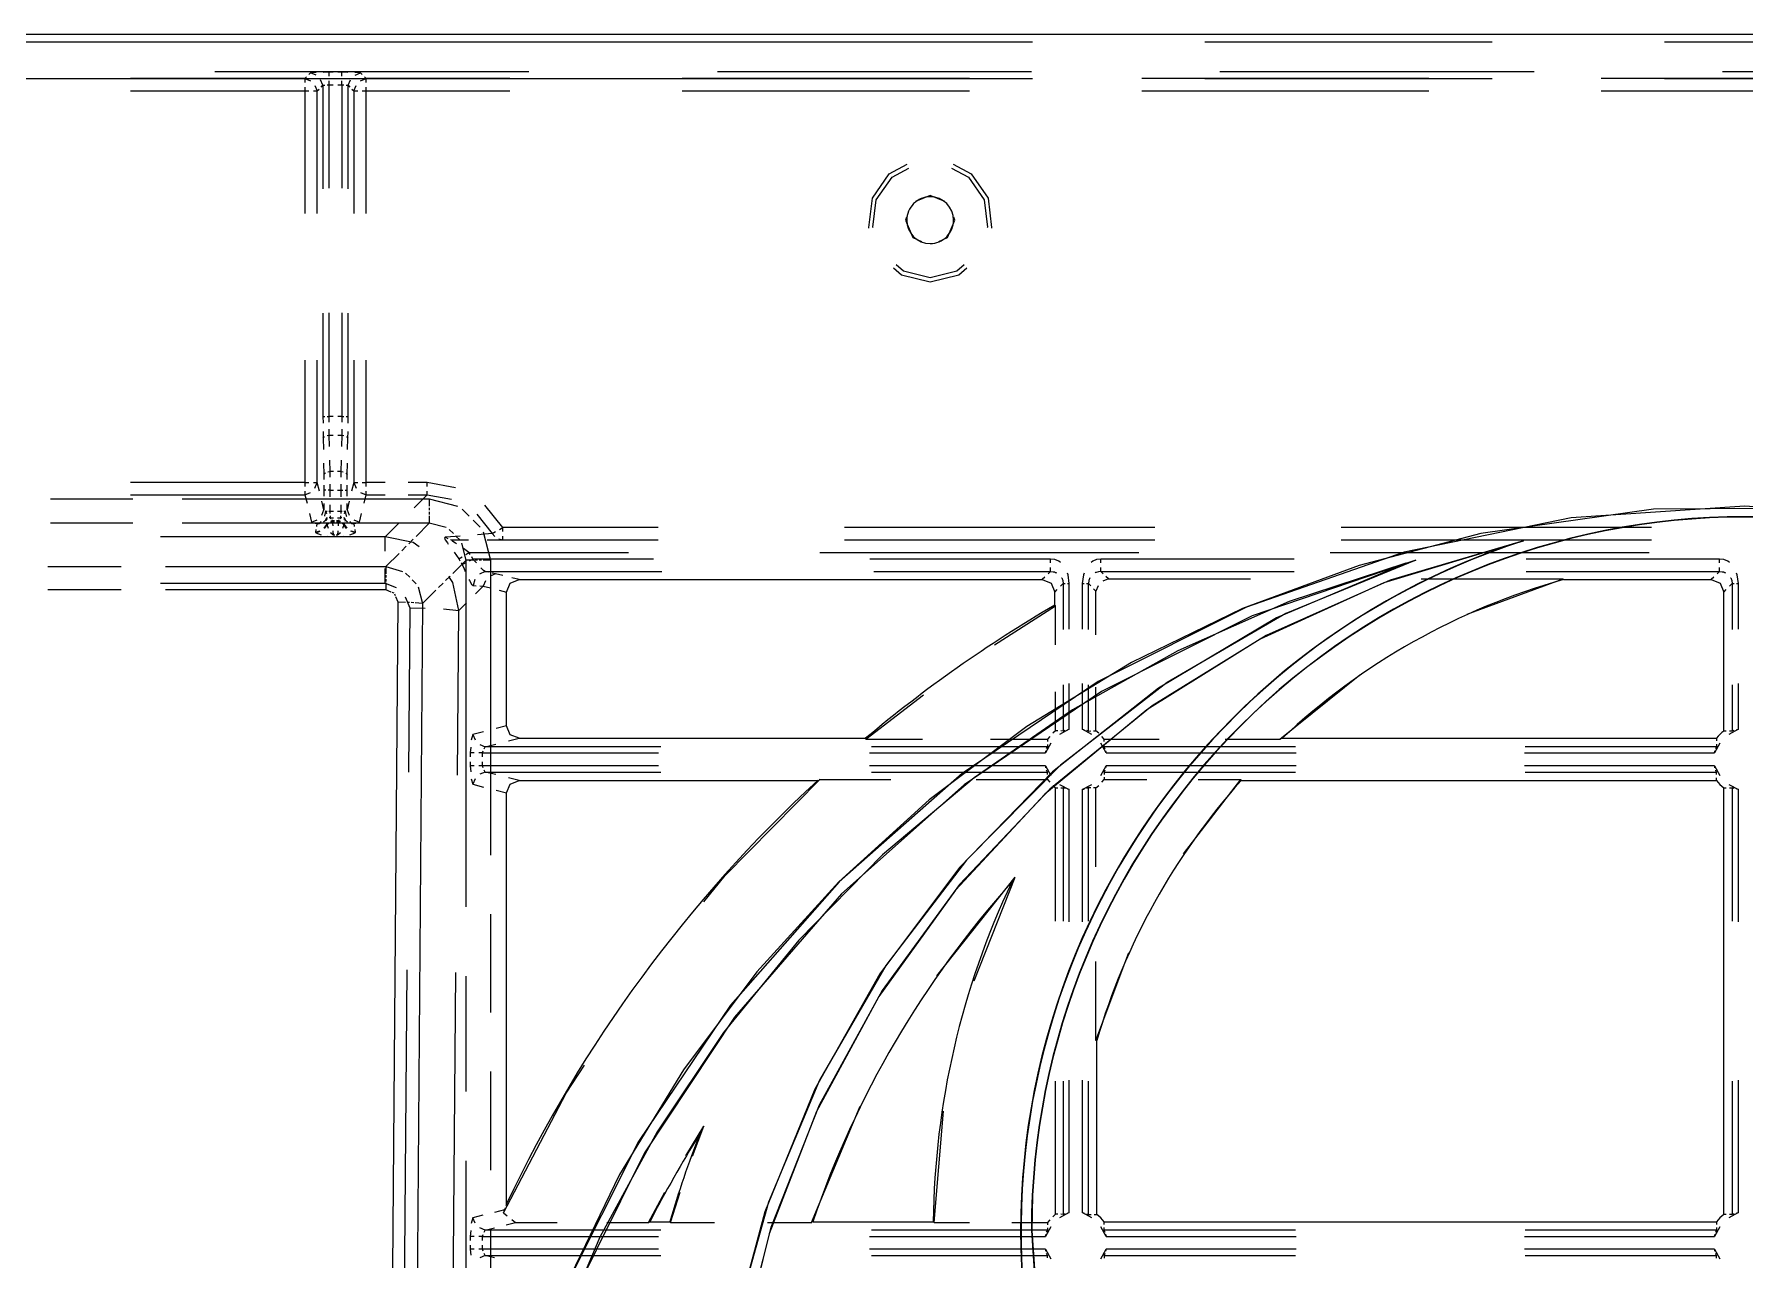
# Model space of a CAD drawing. Header units: millimetres. Extents: x 0 to 1989, y -338 to 950.
# Drawn here: x 284 to 422.1, y 801.2 to 900.1 of the extents above; entities that cross this region are included whole.
import ezdxf

# ---------------------------------------------------------------- set-up
doc = ezdxf.new("R2010")
doc.units = ezdxf.units.MM
doc.layers.add('DETAIL', color=8, linetype='Continuous')
doc.layers.add('FINE', color=9, linetype='Continuous')

msp = doc.modelspace()

# ---------------------------------------------------------------- linework, layer by layer
at = {"layer": 'DETAIL', "lineweight": 25}
for p, q in [((67.81, 900.08), (1203.81, 900.08)), ((323.13, 856.08), (365.36, 856.08)), ((407.42, 856.08), (419.36, 856.08)), ((322.12, 844.28), (322.12, 855.08)), ((366.36, 854.02), (366.36, 855.08)), ((420.36, 843.87), (420.36, 855.08)), ((323.13, 843.28), (351.09, 843.28)), ((384.72, 843.28), (419.77, 843.28)), ((323.13, 839.88), (347.23, 839.88)), ((381.41, 839.88), (419.77, 839.88)), ((322.12, 805.72), (322.12, 838.89)), ((420.36, 804.87), (420.36, 839.29)), ((369.76, 804.87), (369.76, 818.9)), ((333.68, 804.28), (335.29, 804.28)), ((346.83, 804.28), (356.56, 804.28)), ((370.35, 804.28), (419.77, 804.28))]:
    msp.add_line(p, q, dxfattribs=at)
for points in [[(356.31, 883.2, 0.414218), (358.2, 885.08, 0.414209), (356.31, 886.97, 0.414218), (354.42, 885.08, 0.414209)], [(422.06, 746, 0.414214), (479.64, 803.58, 0.414214), (422.06, 861.16, 0.414214), (364.48, 803.58), (365.01, 795.81), (366.55, 788.35), (369.04, 781.26), (372.39, 774.62), (376.54, 768.49), (381.43, 762.95), (386.97, 758.07), (393.09, 753.91), (399.74, 750.56), (406.83, 748.07), (414.29, 746.53)], [(422.06, 746.03, 0.414214), (479.61, 803.58, 0.414214), (422.06, 861.13, 0.414214), (364.51, 803.58), (365.04, 795.82), (366.58, 788.36), (369.06, 781.27), (372.41, 774.63), (376.56, 768.5), (381.44, 762.97), (386.98, 758.09), (393.11, 753.93), (399.75, 750.58), (406.83, 748.1), (414.3, 746.56)]]:
    msp.add_lwpolyline(points, format="xyb", close=True, dxfattribs=at)
for points in [[(517.3, 798.68), (511.28, 810.61), (503.82, 821.62), (495.05, 831.57), (485.1, 840.34), (474.09, 847.8), (462.16, 853.82), (449.42, 858.28), (436.01, 861.05), (422.06, 862), (408.04, 861.06), (394.58, 858.31), (381.83, 853.87), (369.88, 847.87), (358.88, 840.44), (348.95, 831.69), (340.2, 821.76), (332.77, 810.76), (326.77, 798.82)], [(519.48, 793.42), (514.01, 806.02), (507.04, 817.59), (498.71, 828.05), (489.17, 837.28), (478.56, 845.2), (467.04, 851.72), (454.74, 856.73), (441.81, 860.14), (428.41, 861.85), (414.68, 861.78), (400.76, 859.81), (390.93, 857.23), (381.51, 853.75), (372.56, 849.4), (364.11, 844.24), (356.22, 838.33), (348.93, 831.71), (342.31, 824.43), (336.4, 816.54), (331.24, 808.09), (326.9, 799.13)], [(403.66, 859.06), (392.92, 855.83), (382.94, 851.29), (373.8, 845.57), (365.57, 838.78), (358.34, 831.04), (352.16, 822.46), (347.12, 813.18), (343.3, 803.3), (340.76, 792.94)], [(403.66, 859.06), (404.2, 859.21), (393.43, 856.05), (383.42, 851.58), (374.24, 845.91), (365.96, 839.18), (358.67, 831.48), (352.44, 822.95), (347.34, 813.69), (343.44, 803.83), (340.83, 793.49)], [(394.71, 857.42), (385.28, 854.31), (376.3, 850.35), (367.8, 845.59), (359.85, 840.08), (352.47, 833.87), (345.72, 827.01), (339.63, 819.55), (334.26, 811.54), (329.65, 803.03), (325.85, 794.07), (322.89, 784.71), (320.83, 775)], [(394.71, 857.42), (395.5, 857.66), (382.31, 853.16), (370.13, 847.06), (359.05, 839.54), (349.15, 830.73), (340.52, 820.78), (333.24, 809.85), (327.42, 798.09)], [(394.71, 857.42), (384.27, 852.99), (374.74, 847.33), (366.19, 840.58), (358.67, 832.85), (352.25, 824.27), (346.99, 814.98), (342.95, 805.09), (340.2, 794.74)], [(395.5, 857.66), (385.02, 853.34), (375.44, 847.78), (366.83, 841.11), (359.24, 833.46), (352.73, 824.95), (347.38, 815.71), (343.25, 805.87), (340.39, 795.55)], [(322.12, 855.08), (322.42, 855.79), (323.13, 856.08)], [(365.36, 856.08), (366.07, 855.79), (366.36, 855.08)], [(419.36, 856.08), (420.07, 855.79), (420.36, 855.08)], [(323.13, 843.28), (322.42, 843.57), (322.12, 844.28)], [(322.12, 838.89), (322.42, 839.59), (323.13, 839.88)]]:
    msp.add_lwpolyline(points, dxfattribs=at)
for points in [[(403.66, 859.06, 0.414214), (366.58, 785.18, 0.414213), (440.46, 748.11, 0.414213), (477.54, 821.98, 0.236853), (440.46, 859.06)], [(404.2, 859.21, 0.414214), (366.44, 785.72, 0.414216), (439.92, 747.96, 0.414215), (477.68, 821.45, 0.241883), (439.92, 859.21)], [(407.42, 856.08, 0.1213), (384.72, 843.28)], [(366.36, 854.02, 0.042305), (351.09, 843.28)], [(420.36, 843.87, 0.07357), (419.77, 843.28)], [(347.23, 839.88, 0.09681), (322.12, 805.72)], [(381.41, 839.88, 0.111448), (369.76, 818.9)], [(419.77, 839.88, 0.073339), (420.36, 839.29)], [(362.89, 831.68, 0.100906), (346.83, 804.28)], [(362.89, 831.68, 0.108609), (356.56, 804.28)], [(337.69, 811.33, 0.020396), (333.68, 804.28)], [(337.69, 811.33, 0.020609), (335.29, 804.28)], [(370.35, 804.28, 0.073532), (369.76, 804.87)], [(420.36, 804.87, 0.073506), (419.77, 804.28)]]:
    msp.add_lwpolyline(points, format="xyb", dxfattribs=at)
at = {"layer": 'FINE', "lineweight": 9}
for p, q in [((225.46, 899.48), (364.56, 899.48)), ((378.47, 899.48), (401.66, 899.48)), ((415.57, 899.48), (438.75, 899.48)), ((364.56, 896.49), (225.46, 896.49)), ((305.84, 896.5), (291.76, 896.5)), ((298.56, 897.08), (323.92, 897.08)), ((305.98, 896.65), (305.84, 896.5)), ((305.84, 896.5), (306.28, 896.32)), ((306.29, 896.96), (306.15, 896.82)), ((306.74, 896.78), (306.29, 896.96)), ((307.29, 895.96), (307.11, 896.4)), ((307.79, 897.01), (307.32, 897)), ((308.12, 897.01), (307.79, 897.01)), ((307.79, 896.01), (307.79, 896.32)), ((308.83, 897.01), (308.5, 897.01)), ((309.3, 897), (308.83, 897.01)), ((308.83, 896.01), (308.83, 896.32)), ((309.33, 895.96), (309.51, 896.4)), ((309.89, 896.78), (310.33, 896.96)), ((310.47, 896.82), (310.33, 896.96)), ((310.34, 896.32), (310.78, 896.5)), ((310.78, 896.5), (310.64, 896.65)), ((322.37, 896.5), (310.78, 896.5)), ((359.47, 896.5), (336.28, 896.5)), ((339.13, 897.08), (364.49, 897.08)), ((396.56, 896.5), (373.38, 896.5)), ((401.66, 896.49), (378.47, 896.49)), ((379.7, 897.08), (405.06, 897.08)), ((433.65, 896.5), (410.47, 896.5)), ((438.75, 896.49), (415.57, 896.49)), ((420.27, 897.08), (445.63, 897.08)), ((291.76, 895.51), (305.84, 895.51)), ((305.84, 895.82), (305.84, 895.51)), ((305.84, 895.51), (306.15, 895.51)), ((305.84, 895.51), (305.84, 885.63)), ((306.65, 895.95), (306.84, 895.51)), ((307.15, 895.82), (307.29, 895.96)), ((307.29, 895.96), (307.45, 895.98)), ((307.29, 895.96), (307.29, 887.61)), ((307.64, 896), (307.79, 896.01)), ((307.79, 887.65), (307.79, 896.01)), ((307.79, 896.01), (308.12, 896.01)), ((308.5, 896.01), (308.83, 896.01)), ((308.83, 896.01), (308.83, 887.65)), ((308.83, 896.01), (308.98, 896)), ((309.17, 895.98), (309.33, 895.96)), ((309.33, 895.96), (309.47, 895.82)), ((309.33, 887.61), (309.33, 895.96)), ((309.64, 895.65), (309.78, 895.51)), ((309.78, 895.51), (309.97, 895.95)), ((309.78, 895.51), (309.78, 885.63)), ((310.47, 895.51), (310.78, 895.51)), ((310.78, 895.51), (310.78, 895.82)), ((310.78, 895.51), (322.37, 895.51)), ((310.78, 885.63), (310.78, 895.51)), ((336.28, 895.51), (359.47, 895.51)), ((373.38, 895.51), (396.56, 895.51)), ((410.47, 895.51), (433.65, 895.51)), ((356.31, 887.08), (355.13, 886.59)), ((357.49, 886.59), (356.31, 887.08)), ((307.29, 877.59), (307.29, 869.25)), ((307.79, 869.25), (307.79, 877.61)), ((308.83, 877.61), (308.83, 869.25)), ((309.33, 869.25), (309.33, 877.59)), ((305.84, 873.78), (305.84, 863.91)), ((306.84, 863.91), (306.84, 873.78)), ((309.78, 873.78), (309.78, 863.91)), ((310.78, 863.91), (310.78, 873.78)), ((307.29, 869.25), (307.3, 868.7)), ((307.64, 869.25), (307.79, 869.25)), ((307.8, 868.78), (307.79, 869.25)), ((308.12, 869.25), (307.79, 869.25)), ((308.83, 869.25), (308.5, 869.25)), ((308.83, 869.25), (308.82, 868.78)), ((308.83, 869.25), (308.98, 869.25)), ((309.32, 868.7), (309.33, 869.25)), ((307.31, 867.5), (307.43, 867.63)), ((307.63, 867.71), (307.81, 867.75)), ((307.81, 867.75), (307.8, 868.21)), ((307.81, 867.75), (308.12, 867.75)), ((307.83, 866.83), (307.81, 867.75)), ((308.82, 868.21), (308.81, 867.75)), ((308.81, 867.75), (308.99, 867.71)), ((309.19, 867.63), (309.31, 867.5)), ((309.29, 866.58), (309.31, 867.5)), ((309.31, 867.5), (309.32, 868.04)), ((307.87, 864.81), (307.85, 865.73)), ((307.35, 865.48), (307.37, 864.56)), ((307.37, 864.56), (307.49, 864.7)), ((307.37, 864.56), (307.37, 864.17)), ((307.69, 864.77), (307.87, 864.81)), ((308.14, 864.81), (307.87, 864.81)), ((307.87, 864.34), (307.87, 864.81)), ((308.75, 864.81), (308.75, 864.34)), ((308.75, 864.81), (308.93, 864.77)), ((309.13, 864.7), (309.25, 864.56)), ((309.25, 864.56), (309.27, 865.48)), ((309.25, 864.17), (309.25, 864.56)), ((305.84, 863.91), (291.76, 863.91)), ((305.84, 863.91), (305.84, 863.6)), ((305.84, 863.91), (306.15, 863.91)), ((305.84, 863.23), (305.84, 862.92)), ((305.84, 862.92), (306.28, 863.1)), ((306.65, 863.47), (306.84, 863.91)), ((307.01, 863.23), (306.84, 863.91)), ((307.38, 863.7), (307.38, 863.31)), ((307.38, 863.31), (307.38, 862.81)), ((307.88, 863.31), (307.72, 863.31)), ((307.88, 863.31), (307.88, 863.78)), ((308.47, 863.31), (308.74, 863.31)), ((308.74, 863.78), (308.74, 863.31)), ((308.74, 863.31), (308.74, 862.77)), ((308.74, 863.31), (308.9, 863.31)), ((309.24, 863.31), (309.24, 863.7)), ((309.24, 862.81), (309.24, 863.31)), ((309.78, 863.91), (309.61, 863.23)), ((309.78, 863.91), (309.97, 863.47)), ((310.34, 863.1), (310.78, 862.92)), ((310.47, 863.91), (310.78, 863.91)), ((310.78, 863.6), (310.78, 863.91)), ((312.32, 863.91), (310.78, 863.91)), ((310.78, 862.92), (310.78, 863.23)), ((315.71, 863.91), (314.17, 863.91)), ((315.71, 863.6), (315.71, 863.91)), ((317.99, 863.5), (315.71, 863.91)), ((315.71, 862.92), (315.71, 863.23)), ((285.3, 862.61), (291.95, 862.61)), ((295.94, 862.61), (315.88, 862.61)), ((307.2, 861.29), (307.38, 861.72)), ((307.38, 861.72), (307.21, 862.41)), ((307.38, 862.22), (307.38, 861.72)), ((307.43, 861.68), (307.38, 861.72)), ((307.53, 861.58), (307.48, 861.63)), ((307.64, 861.58), (307.53, 861.58)), ((307.88, 861.58), (307.77, 861.58)), ((307.89, 861.43), (307.88, 861.58)), ((308.74, 861.58), (308.47, 861.58)), ((308.74, 861.58), (308.73, 861.43)), ((308.74, 862.12), (308.74, 861.58)), ((308.85, 861.58), (308.74, 861.58)), ((309.09, 861.58), (308.98, 861.58)), ((309.14, 861.63), (309.09, 861.58)), ((309.24, 861.72), (309.19, 861.68)), ((309.41, 862.41), (309.24, 861.72)), ((309.24, 861.72), (309.24, 862.22)), ((309.24, 861.72), (309.42, 861.29)), ((314.17, 862.92), (315.71, 862.92)), ((315.71, 862.92), (314.65, 861.87)), ((315.71, 862.92), (317.67, 862.57)), ((315.88, 862.61), (315.88, 862)), ((315.88, 862.61), (318.16, 862)), ((315.88, 861.88), (315.88, 861.68)), ((318.54, 861.76), (319.1, 861.21)), ((321.81, 860.28), (320.37, 862.09)), ((291.95, 860.63), (285.3, 860.63)), ((315.88, 860.63), (295.94, 860.63)), ((306.21, 861.42), (306.38, 860.73)), ((306.38, 860.73), (306.82, 860.92)), ((306.38, 860.73), (306.51, 860.69)), ((306.67, 860.64), (306.8, 860.6)), ((306.8, 860.6), (306.77, 860.38)), ((307.39, 860.24), (307.62, 860.52)), ((307.41, 860.22), (307.63, 860.5)), ((307.65, 860.99), (307.54, 860.92)), ((307.57, 860.79), (307.54, 860.92)), ((307.62, 860.52), (307.6, 860.64)), ((307.74, 860.66), (307.62, 860.52)), ((307.63, 860.51), (307.62, 860.52)), ((307.63, 860.5), (307.75, 860.62)), ((307.63, 860.5), (307.63, 860.51)), ((307.75, 860.21), (307.63, 860.5)), ((307.91, 861.08), (307.79, 861.06)), ((307.91, 861.08), (307.9, 861.24)), ((307.97, 861), (307.91, 861.08)), ((307.91, 861.08), (308.16, 861.08)), ((308.08, 860.83), (307.91, 860.77)), ((307.92, 860.72), (308.08, 860.76)), ((308.08, 860.83), (308.03, 860.91)), ((308.23, 860.83), (308.08, 860.83)), ((308.08, 860.83), (308.08, 860.81)), ((308.08, 860.78), (308.08, 860.76)), ((308.54, 860.83), (308.39, 860.83)), ((308.39, 860.76), (308.54, 860.76)), ((308.46, 861.08), (308.71, 861.08)), ((308.54, 860.76), (308.52, 860.42)), ((308.59, 860.91), (308.54, 860.83)), ((308.71, 860.77), (308.54, 860.83)), ((308.54, 860.83), (308.54, 860.81)), ((308.54, 860.78), (308.54, 860.76)), ((308.7, 860.72), (308.54, 860.76)), ((308.71, 861.08), (308.65, 861)), ((308.72, 861.24), (308.71, 861.08)), ((308.83, 861.06), (308.71, 861.08)), ((308.99, 860.5), (308.87, 860.62)), ((308.99, 860.5), (308.87, 860.21)), ((309.08, 860.92), (308.97, 860.99)), ((308.99, 860.51), (308.99, 860.5)), ((309.21, 860.22), (308.99, 860.5)), ((309, 860.52), (309.23, 860.24)), ((309, 860.52), (309, 860.51)), ((309.08, 860.92), (309.05, 860.79)), ((309.8, 860.92), (310.24, 860.73)), ((309.82, 860.6), (309.95, 860.64)), ((309.85, 860.38), (309.82, 860.6)), ((310.11, 860.69), (310.24, 860.73)), ((310.24, 860.73), (310.41, 861.42)), ((313.39, 860.6), (312.33, 859.54)), ((314.81, 859.55), (315.88, 860.63)), ((315.88, 861.56), (315.88, 861.35)), ((315.88, 861.23), (315.88, 860.63)), ((317.25, 860.28), (315.88, 860.63)), ((319.43, 860.88), (319.99, 860.32)), ((321.54, 860.13), (321.81, 860.28)), ((321.81, 859.96), (321.81, 860.28)), ((334.34, 860.28), (321.81, 860.28)), ((374.44, 860.28), (349.38, 860.28)), ((414.54, 860.28), (389.48, 860.28)), ((312.33, 859.54), (294.19, 859.54)), ((306.73, 860.12), (306.7, 859.91)), ((306.7, 859.91), (307.05, 860.01)), ((306.7, 859.91), (306.71, 859.89)), ((306.72, 859.88), (306.73, 859.87)), ((306.73, 859.87), (307.07, 859.98)), ((306.73, 859.87), (307.16, 859.7)), ((307.69, 859.6), (308.15, 859.55)), ((308.15, 859.67), (307.9, 859.87)), ((308.15, 859.63), (308.15, 859.67)), ((308.15, 859.55), (308.15, 859.59)), ((308.15, 859.55), (308.25, 859.55)), ((308.37, 859.55), (308.47, 859.55)), ((308.72, 859.87), (308.47, 859.67)), ((308.47, 859.63), (308.47, 859.67)), ((308.47, 859.55), (308.93, 859.6)), ((308.47, 859.55), (308.47, 859.59)), ((309.46, 859.7), (309.89, 859.87)), ((309.89, 859.87), (309.55, 859.98)), ((309.57, 860.01), (309.92, 859.91)), ((309.92, 859.91), (309.89, 860.12)), ((309.89, 859.87), (309.9, 859.88)), ((309.92, 859.89), (309.92, 859.91)), ((312.33, 858.38), (312.33, 859.54)), ((314.24, 858.98), (314.59, 859.34)), ((317.19, 859.5), (317.37, 859.4)), ((317.82, 859.8), (317.49, 860.14)), ((317.59, 859.31), (317.8, 859.28)), ((317.8, 859.28), (319.05, 859.28)), ((318.36, 859.27), (318.03, 859.6)), ((318.85, 857.66), (318.5, 859.03)), ((320.22, 859.93), (320.83, 857.66)), ((320.56, 859.28), (321.81, 859.28)), ((320.95, 859.81), (321.22, 859.96)), ((320.95, 859.81), (321.17, 859.57)), ((321.5, 859.37), (321.81, 859.28)), ((321.81, 859.28), (334.34, 859.28)), ((349.38, 859.28), (374.44, 859.28)), ((389.48, 859.28), (414.54, 859.28)), ((312.38, 857.13), (313.45, 858.2)), ((313.66, 858.41), (314.02, 858.77)), ((318.85, 857.66), (317.78, 856.58)), ((318.26, 857.75), (318.52, 857.91)), ((318.44, 857.43), (318.52, 857.29)), ((318.52, 857.29), (318.79, 857.43)), ((319.08, 858.28), (318.63, 858.6)), ((318.83, 858.11), (319.08, 858.28)), ((319.46, 857.66), (318.85, 857.66)), ((318.85, 829.69), (318.85, 857.66)), ((319.08, 858.28), (331.96, 858.28)), ((319.18, 858.11), (319.08, 858.28)), ((319.12, 857.6), (319.39, 857.74)), ((319.39, 857.74), (319.3, 857.91)), ((333.97, 857.74), (319.39, 857.74)), ((319.78, 857.66), (319.58, 857.66)), ((320.1, 857.66), (319.9, 857.66)), ((320.83, 857.66), (320.22, 857.66)), ((320.83, 857.66), (320.83, 833.85)), ((347.4, 858.28), (373.15, 858.28)), ((366.03, 857.74), (351.45, 857.74)), ((366.03, 857.43), (366.03, 857.74)), ((370.09, 857.43), (370.09, 857.74)), ((385.7, 857.74), (370.09, 857.74)), ((388.59, 858.28), (414.34, 858.28)), ((420.03, 857.74), (404.42, 857.74)), ((420.03, 857.43), (420.03, 857.74)), ((285.09, 857.13), (291.02, 857.13)), ((294.58, 857.13), (312.38, 857.13)), ((312.33, 855.81), (312.33, 856.98)), ((312.38, 857.13), (313.73, 856.75)), ((312.38, 857.13), (312.38, 856.55)), ((312.38, 856.44), (312.38, 856.25)), ((312.38, 856.13), (312.38, 855.94)), ((313.97, 856.6), (314.3, 856.27)), ((314.49, 856.07), (314.83, 855.74)), ((317.56, 856.37), (317.2, 856.01)), ((319.56, 856.1), (319.41, 855.61)), ((320.39, 856.74), (319.92, 856.53)), ((320.65, 856.68), (320.39, 856.74)), ((320.39, 856.74), (334.65, 856.74)), ((321.21, 856.55), (320.78, 856.37)), ((323.13, 856.08), (322.53, 856.23)), ((351.76, 856.74), (366.03, 856.74)), ((365.57, 856.29), (365.36, 856.08)), ((366.03, 856.74), (365.82, 856.54)), ((370.28, 856.56), (370.09, 856.74)), ((370.09, 856.74), (385.7, 856.74)), ((370.69, 856.15), (370.25, 855.97)), ((370.69, 856.15), (370.5, 856.33)), ((370.69, 856.15), (382.16, 856.15)), ((395.94, 856.15), (407.41, 856.15)), ((399.64, 853.29), (407.41, 856.15)), ((404.42, 856.74), (420.03, 856.74)), ((407.41, 856.13), (407.41, 856.15)), ((407.42, 856.08), (407.42, 856.1)), ((419.57, 856.29), (419.36, 856.08)), ((420.03, 856.74), (419.82, 856.54)), ((291.02, 855.26), (285.09, 855.26)), ((294.19, 855.81), (312.33, 855.81)), ((312.38, 855.26), (294.58, 855.26)), ((312.33, 855.81), (313.21, 855.44)), ((312.38, 855.83), (312.38, 855.26)), ((312.81, 855.08), (312.38, 855.26)), ((313.04, 854.98), (312.89, 855.04)), ((313.15, 854.78), (313.1, 854.92)), ((313.94, 854.69), (314.3, 853.81)), ((314.97, 855.5), (315.34, 854.15)), ((316.42, 855.22), (315.34, 854.15)), ((316.99, 855.79), (316.63, 855.44)), ((319.41, 855.61), (319.66, 855.59)), ((319.61, 854.94), (320.22, 855.55)), ((319.97, 855.57), (320.22, 855.55)), ((320.41, 855.99), (320.22, 855.55)), ((320.22, 855.55), (320.82, 855.41)), ((321.53, 855.23), (322.12, 855.08)), ((366.36, 855.08), (366.57, 855.29)), ((366.83, 855.55), (367.04, 855.76)), ((367.04, 855.76), (367.04, 852.05)), ((367.39, 855.76), (367.54, 855.76)), ((367.54, 852.09), (367.54, 855.76)), ((368.58, 855.76), (368.73, 855.76)), ((368.58, 855.76), (368.58, 852.09)), ((369.08, 852.05), (369.08, 855.76)), ((369.08, 855.76), (369.27, 855.57)), ((369.5, 855.34), (369.69, 855.15)), ((369.87, 855.59), (369.69, 855.15)), ((369.69, 851.63), (369.69, 855.15)), ((420.36, 855.08), (420.57, 855.29)), ((420.83, 855.55), (421.04, 855.76)), ((421.04, 855.76), (421.04, 852.05)), ((421.39, 855.76), (421.54, 855.76)), ((421.54, 852.09), (421.54, 855.76)), ((313.97, 854.24), (313.36, 854.26)), ((314.29, 854.23), (314.09, 854.24)), ((314.3, 853.81), (314.19, 840.54)), ((314.3, 853.81), (315.54, 853.78)), ((314.62, 854.22), (314.41, 854.23)), ((315.34, 854.15), (314.51, 749.96)), ((315.34, 854.15), (314.74, 854.21)), ((317.02, 853.73), (318.26, 853.59)), ((318.15, 840.31), (318.26, 853.59)), ((318.26, 853.59), (318.87, 854.2)), ((361.5, 850.82), (366.43, 853.98)), ((366.36, 854.02), (366.38, 854)), ((366.41, 853.99), (366.43, 853.98)), ((366.43, 850.82), (366.43, 853.98)), ((384.54, 843.21), (391, 848.4)), ((351.12, 843.21), (355.76, 846.78)), ((366.43, 843.88), (366.43, 847.03)), ((367.04, 847.59), (367.04, 843.87)), ((367.54, 844.03), (367.54, 847.69)), ((368.58, 847.69), (368.58, 844.03)), ((369.08, 843.87), (369.08, 847.59)), ((369.69, 843.88), (369.69, 847.4)), ((421.04, 847.59), (421.04, 843.87)), ((421.54, 844.03), (421.54, 847.69)), ((320.25, 843.81), (319.39, 843.6)), ((322.12, 844.28), (321.27, 844.06)), ((366.43, 843.88), (366.21, 843.69)), ((366.62, 843.88), (366.43, 843.88)), ((367.54, 844.03), (366.76, 843.6)), ((367.04, 843.87), (366.85, 843.88)), ((369.36, 843.6), (368.58, 844.03)), ((369.08, 843.87), (369.27, 843.88)), ((369.5, 843.88), (369.69, 843.88)), ((369.91, 843.69), (369.69, 843.88)), ((420.57, 843.87), (420.36, 843.87)), ((421.54, 844.03), (420.76, 843.6)), ((421.04, 843.87), (420.83, 843.87)), ((319.22, 842.57), (319.19, 842.1)), ((319.39, 843.6), (319.25, 843.14)), ((319.39, 843.6), (319.57, 843.16)), ((319.95, 842.78), (320.38, 842.6)), ((320.18, 842.1), (320.24, 842.26)), ((320.32, 842.44), (320.38, 842.6)), ((322.27, 843.07), (323.13, 843.28)), ((351.1, 843.26), (351.09, 843.28)), ((351.12, 843.21), (351.11, 843.23)), ((351.12, 843.21), (355.7, 843.21)), ((361.19, 843.21), (365.77, 843.21)), ((366.04, 842.88), (365.61, 842.1)), ((365.61, 842.1), (365.65, 842.26)), ((365.96, 843.44), (365.77, 843.21)), ((365.77, 843.21), (365.77, 843.02)), ((370.51, 842.1), (370.08, 842.88)), ((370.36, 843.21), (370.16, 843.44)), ((370.35, 843.02), (370.36, 843.21)), ((370.35, 842.6), (370.35, 842.79)), ((385.8, 842.6), (370.35, 842.6)), ((370.36, 843.21), (374.79, 843.21)), ((380.11, 843.21), (384.54, 843.21)), ((384.54, 843.21), (384.6, 843.23)), ((384.67, 843.26), (384.72, 843.28)), ((419.77, 842.6), (404.33, 842.6)), ((420.04, 842.88), (419.61, 842.1)), ((419.61, 842.1), (419.65, 842.26)), ((419.77, 843.28), (419.77, 843.07)), ((419.77, 842.81), (419.77, 842.6)), ((319.5, 842.1), (319.19, 842.1)), ((319.19, 842.1), (319.19, 841.78)), ((319.19, 841.39), (319.19, 841.06)), ((319.5, 841.06), (319.19, 841.06)), ((319.19, 841.06), (319.22, 840.59)), ((320.18, 842.1), (319.87, 842.1)), ((320.18, 841.06), (319.87, 841.06)), ((320.18, 841.78), (320.18, 842.1)), ((320.18, 842.1), (334.38, 842.1)), ((320.24, 840.91), (320.18, 841.06)), ((351.42, 842.1), (365.61, 842.1)), ((365.61, 841.06), (351.42, 841.06)), ((365.61, 841.06), (366.04, 840.28)), ((370.08, 840.28), (370.51, 841.06)), ((370.51, 841.06), (370.47, 840.91)), ((370.51, 842.1), (385.85, 842.1)), ((385.85, 841.06), (370.51, 841.06)), ((404.27, 842.1), (419.61, 842.1)), ((419.61, 841.06), (404.27, 841.06)), ((419.61, 841.06), (420.04, 840.28)), ((319.25, 840.02), (319.39, 839.57)), ((319.57, 840), (319.39, 839.57)), ((319.39, 839.57), (320.25, 839.35)), ((320.38, 840.56), (319.95, 840.38)), ((320.38, 840.56), (320.32, 840.72)), ((323.13, 839.88), (322.27, 840.1)), ((347.28, 839.91), (347.23, 839.88)), ((347.4, 839.95), (347.35, 839.93)), ((347.4, 839.95), (353.14, 839.95)), ((351.58, 840.56), (365.77, 840.56)), ((360.03, 839.95), (365.77, 839.95)), ((365.77, 840.37), (365.77, 840.56)), ((365.77, 839.95), (365.77, 840.14)), ((365.77, 839.95), (365.96, 839.73)), ((366.21, 839.48), (366.43, 839.29)), ((366.76, 839.56), (367.54, 839.14)), ((368.58, 839.14), (369.36, 839.56)), ((369.69, 839.29), (369.91, 839.48)), ((370.16, 839.73), (370.36, 839.95)), ((370.35, 840.56), (385.8, 840.56)), ((370.35, 840.56), (370.35, 840.37)), ((370.35, 840.14), (370.36, 839.95)), ((370.36, 839.95), (373.8, 839.95)), ((376.76, 833.95), (381.38, 839.95)), ((377.93, 839.95), (381.38, 839.95)), ((381.38, 839.95), (381.39, 839.93)), ((381.4, 839.91), (381.41, 839.88)), ((404.33, 840.56), (419.77, 840.56)), ((419.77, 840.35), (419.77, 840.56)), ((419.77, 839.88), (419.77, 840.1)), ((420.76, 839.56), (421.54, 839.14)), ((321.27, 839.1), (322.12, 838.89)), ((366.85, 839.29), (367.04, 839.29)), ((367.04, 839.29), (367.04, 828.53)), ((367.54, 839.14), (367.38, 839.17)), ((367.54, 828.48), (367.54, 839.14)), ((368.58, 839.14), (368.58, 828.48)), ((369.08, 828.53), (369.08, 839.29)), ((369.27, 839.29), (369.08, 839.29)), ((369.69, 839.29), (369.5, 839.29)), ((369.69, 832.92), (369.69, 839.29)), ((420.36, 839.29), (420.57, 839.29)), ((420.83, 839.29), (421.04, 839.29)), ((421.04, 839.29), (421.04, 828.53)), ((421.54, 839.14), (421.38, 839.17)), ((421.54, 828.48), (421.54, 839.14)), ((356.85, 824.11), (363.17, 832.09)), ((359.85, 823.71), (363.17, 832.09)), ((362.89, 831.68), (362.98, 831.81)), ((363.08, 831.96), (363.17, 832.09)), ((320.83, 829.09), (320.83, 821.15)), ((369.69, 818.91), (372.35, 826.01)), ((314.06, 824.6), (313.85, 798.05)), ((317.81, 797.82), (318.02, 824.38)), ((369.69, 818.91), (369.69, 825.28)), ((318.85, 814.78), (318.85, 824.1)), ((369.71, 818.91), (369.69, 818.91)), ((369.76, 818.9), (369.74, 818.91)), ((320.83, 816.39), (320.83, 808.45)), ((366.43, 804.88), (366.43, 815.63)), ((367.04, 815.63), (367.04, 804.87)), ((367.54, 805.03), (367.54, 815.69)), ((368.58, 815.69), (368.58, 805.03)), ((369.08, 804.87), (369.08, 815.63)), ((421.04, 815.63), (421.04, 804.87)), ((421.54, 805.03), (421.54, 815.69)), ((346.73, 804.21), (350.66, 813.6)), ((336.58, 809.59), (338.03, 812)), ((356.63, 804.21), (357.38, 813.19)), ((337.8, 811.54), (337.69, 811.33)), ((318.85, 799.87), (318.85, 809.19)), ((333.56, 804.21), (334.9, 806.67)), ((335.34, 804.21), (336.12, 806.66)), ((321.94, 805.23), (321.14, 805.03)), ((321.86, 805), (321.89, 805.07)), ((321.86, 805), (322.17, 804.76)), ((321.92, 805.16), (321.94, 805.23)), ((322, 805.38), (321.94, 805.23)), ((322.12, 805.72), (322.06, 805.57)), ((367.54, 805.03), (366.76, 804.6)), ((368.58, 805.03), (368.74, 804.99)), ((369.36, 804.6), (368.58, 805.03)), ((421.54, 805.03), (420.76, 804.6)), ((319.22, 803.57), (319.19, 803.1)), ((319.39, 804.6), (319.25, 804.14)), ((320.19, 804.8), (319.39, 804.6)), ((319.57, 804.16), (319.39, 804.6)), ((320.38, 803.6), (319.95, 803.78)), ((320.32, 803.44), (320.38, 803.6)), ((320.38, 803.6), (321.15, 803.79)), ((334.57, 803.6), (320.38, 803.6)), ((320.83, 803.69), (320.83, 779.89)), ((322.08, 804.02), (322.84, 804.21)), ((322.54, 804.46), (322.84, 804.21)), ((322.84, 804.21), (326.19, 804.21)), ((330.21, 804.21), (333.56, 804.21)), ((333.56, 804.21), (333.6, 804.23)), ((333.64, 804.26), (333.68, 804.28)), ((335.3, 804.26), (335.29, 804.28)), ((335.34, 804.21), (335.32, 804.23)), ((335.34, 804.21), (338.9, 804.21)), ((343.17, 804.21), (346.73, 804.21)), ((346.73, 804.21), (346.76, 804.23)), ((346.8, 804.26), (346.83, 804.28)), ((365.77, 803.6), (351.58, 803.6)), ((356.59, 804.26), (356.56, 804.28)), ((356.63, 804.21), (356.61, 804.23)), ((356.63, 804.21), (359.49, 804.21)), ((362.91, 804.21), (365.77, 804.21)), ((366.04, 803.88), (365.61, 803.1)), ((365.96, 804.44), (365.77, 804.21)), ((365.77, 804.21), (365.77, 804.02)), ((365.77, 803.79), (365.77, 803.6)), ((366.43, 804.88), (366.21, 804.69)), ((366.62, 804.88), (366.43, 804.88)), ((367.04, 804.87), (366.85, 804.88)), ((369.08, 804.87), (369.29, 804.87)), ((369.55, 804.87), (369.76, 804.87)), ((370.51, 803.1), (370.08, 803.88)), ((370.35, 804.07), (370.35, 804.28)), ((370.35, 803.6), (370.35, 803.81)), ((385.8, 803.6), (370.35, 803.6)), ((419.77, 803.6), (404.33, 803.6)), ((420.04, 803.88), (419.61, 803.1)), ((419.77, 804.28), (419.77, 804.07)), ((419.77, 803.81), (419.77, 803.6)), ((420.57, 804.87), (420.36, 804.87)), ((421.04, 804.87), (420.83, 804.87)), ((319.5, 803.1), (319.19, 803.1)), ((319.19, 803.1), (319.19, 802.78)), ((319.19, 802.39), (319.19, 802.06)), ((320.18, 803.1), (319.87, 803.1)), ((320.18, 803.1), (320.24, 803.26)), ((320.18, 802.06), (320.18, 802.39)), ((351.42, 803.1), (365.61, 803.1)), ((365.61, 803.1), (365.65, 803.26)), ((370.51, 803.1), (385.85, 803.1)), ((404.27, 803.1), (419.61, 803.1)), ((419.61, 803.1), (419.65, 803.26)), ((319.5, 802.06), (319.19, 802.06)), ((319.19, 802.06), (319.22, 801.59)), ((320.18, 802.06), (319.87, 802.06)), ((320.38, 801.56), (319.95, 801.38)), ((320.24, 801.91), (320.18, 802.06)), ((334.38, 802.06), (320.18, 802.06)), ((320.38, 801.56), (320.32, 801.72)), ((365.61, 802.06), (351.42, 802.06)), ((351.58, 801.56), (365.77, 801.56)), ((365.61, 802.06), (366.04, 801.28)), ((365.77, 801.37), (365.77, 801.56)), ((370.08, 801.28), (370.51, 802.06)), ((370.35, 801.56), (385.8, 801.56)), ((370.35, 801.56), (370.35, 801.35)), ((370.51, 802.06), (370.47, 801.91)), ((385.85, 802.06), (370.51, 802.06)), ((419.61, 802.06), (404.27, 802.06)), ((404.33, 801.56), (419.77, 801.56)), ((419.61, 802.06), (420.04, 801.28)), ((419.77, 801.35), (419.77, 801.56))]:
    msp.add_line(p, q, dxfattribs=at)
for points in [[(305.84, 896.5), (305.84, 896.2), (305.84, 896.19)], [(306.76, 897), (306.75, 897), (306.29, 896.96)], [(307.79, 896.7), (307.79, 896.71), (307.79, 897.01)], [(308.83, 896.7), (308.83, 896.71), (308.83, 897.01)], [(310.33, 896.96), (309.87, 897), (309.86, 897)], [(310.78, 896.19), (310.78, 896.2), (310.78, 896.5)], [(306.53, 895.51), (306.53, 895.51), (306.84, 895.51)], [(306.84, 885.63), (306.84, 895.51), (306.98, 895.65)], [(309.78, 895.51), (310.09, 895.51), (310.1, 895.51)], [(351.36, 884.43), (351.35, 884.48), (351.64, 886.85), (352.99, 888.82), (354.45, 889.59)], [(351.71, 884.48), (351.69, 884.52), (351.96, 886.73), (353.23, 888.56), (354.58, 889.27)], [(358.04, 889.27), (359.39, 888.56), (360.66, 886.73), (360.93, 884.52), (360.91, 884.48)], [(358.17, 889.59), (359.63, 888.82), (360.99, 886.85), (361.27, 884.48), (361.26, 884.43)], [(354.41, 885.32), (354.31, 885.08), (354.9, 883.67), (355.6, 883.37)], [(357.02, 883.37), (357.72, 883.67), (358.31, 885.08), (358.21, 885.32)], [(356.31, 880.08), (353.99, 880.65), (353.35, 881.22)], [(356.31, 880.43), (354.15, 880.96), (353.56, 881.49)], [(359.06, 881.49), (358.47, 880.96), (356.31, 880.43)], [(359.27, 881.22), (358.63, 880.65), (356.31, 880.08)], [(307.29, 869.25), (307.45, 869.25), (307.45, 869.25)], [(309.17, 869.25), (309.17, 869.25), (309.33, 869.25)], [(307.3, 868.04), (307.31, 867.5), (307.33, 866.58)], [(308.5, 867.75), (308.81, 867.75), (308.79, 866.83)], [(308.77, 865.73), (308.75, 864.81), (308.48, 864.81)], [(306.53, 863.91), (306.53, 863.91), (306.84, 863.91)], [(307.54, 863.31), (307.53, 863.31), (307.38, 863.31)], [(307.88, 862.77), (307.88, 863.31), (308.15, 863.31)], [(309.08, 863.31), (309.09, 863.31), (309.24, 863.31)], [(309.78, 863.91), (310.09, 863.91), (310.1, 863.91)], [(291.76, 862.92), (305.84, 862.92), (306.01, 862.24)], [(307.43, 861.19), (307.45, 861.22), (307.53, 861.58)], [(307.62, 861.38), (307.62, 861.38), (307.53, 861.58)], [(308.15, 861.58), (307.88, 861.58), (307.88, 862.12)], [(309.09, 861.58), (309, 861.38), (309, 861.38)], [(309.09, 861.58), (309.17, 861.22), (309.19, 861.18)], [(310.61, 862.24), (310.78, 862.92), (312.32, 862.92)], [(306.8, 860.6), (307.07, 860.7), (307.16, 860.78)], [(306.8, 860.6), (307.01, 860.62), (307.06, 860.63)], [(307.34, 860.75), (307.39, 860.78), (307.54, 860.92)], [(307.54, 860.92), (307.62, 861.04), (307.64, 861.12)], [(308.11, 860.42), (308.08, 860.76), (308.23, 860.76)], [(309.02, 860.64), (309, 860.52), (308.88, 860.66)], [(308.98, 861.12), (309, 861.04), (309.08, 860.92)], [(309.08, 860.92), (309.23, 860.78), (309.28, 860.75)], [(309.46, 860.78), (309.55, 860.7), (309.82, 860.6)], [(309.56, 860.63), (309.61, 860.62), (309.82, 860.6)], [(319.71, 861.37), (320.95, 859.81), (319.78, 859.7)], [(308.25, 859.67), (308.15, 859.67), (308.13, 860.01)], [(308.49, 860.01), (308.47, 859.67), (308.37, 859.67)], [(315.07, 858.74), (314.59, 859.07), (312.33, 859.54)], [(318.37, 859.59), (317.19, 859.5), (317.17, 859.5), (317.12, 859.43), (317.17, 859.28), (317.34, 859.04), (317.4, 858.95)], [(318.08, 858.97), (318, 859.02), (317.79, 859.16), (317.73, 859.21), (317.72, 859.24), (317.73, 859.27), (317.77, 859.28), (317.8, 859.28)], [(321.81, 859.28), (321.81, 859.57), (321.81, 859.59)], [(317.88, 858.3), (318.26, 857.75), (318.34, 857.6)], [(319.7, 857.43), (319.59, 857.55), (319.39, 857.74)], [(366.83, 857.47), (366.69, 857.57), (366.38, 857.7), (366.03, 857.74)], [(370.09, 857.74), (369.74, 857.7), (369.43, 857.57), (369.29, 857.47)], [(420.83, 857.47), (420.69, 857.57), (420.38, 857.7), (420.03, 857.74)], [(318.26, 853.59), (317.79, 855.85), (317.47, 856.33)], [(318.52, 857.29), (318.69, 856.96), (318.78, 856.75)], [(319.08, 856.1), (319.13, 856), (319.28, 855.72), (319.41, 855.61)], [(320.39, 856.74), (320.26, 856.81), (320.09, 856.99), (320.05, 857.03)], [(321.81, 856.41), (321.21, 856.55), (320.96, 856.61)], [(366.03, 856.74), (366.03, 856.83), (366.03, 857.05), (366.03, 857.06)], [(366.03, 856.74), (366.23, 856.72), (366.33, 856.7), (366.37, 856.68), (366.4, 856.68), (366.41, 856.67), (366.41, 856.67), (366.42, 856.67), (366.42, 856.67), (366.42, 856.67), (366.46, 856.65), (366.5, 856.63)], [(366.92, 856.23), (366.93, 856.22), (367.01, 856), (367.04, 855.76)], [(367.54, 855.76), (367.44, 856.48), (367.39, 856.61)], [(368.73, 856.61), (368.68, 856.48), (368.58, 855.76)], [(369.2, 856.23), (369.19, 856.22), (369.11, 856), (369.08, 855.76)], [(370.09, 856.74), (369.89, 856.72), (369.7, 856.67), (369.66, 856.65), (369.62, 856.63)], [(370.09, 856.74), (370.09, 856.83), (370.09, 857.05), (370.09, 857.06)], [(420.03, 856.74), (420.03, 856.83), (420.03, 857.05), (420.03, 857.06)], [(420.03, 856.74), (420.23, 856.72), (420.33, 856.7), (420.37, 856.68), (420.4, 856.68), (420.41, 856.67), (420.41, 856.67), (420.41, 856.67), (420.42, 856.67), (420.42, 856.67), (420.46, 856.65), (420.5, 856.63)], [(420.92, 856.23), (420.93, 856.22), (421.01, 856), (421.04, 855.76)], [(421.54, 855.76), (421.44, 856.48), (421.39, 856.61)], [(312.53, 750.07), (313.36, 854.26), (313.19, 854.69)], [(367.04, 855.76), (367.2, 855.76), (367.2, 855.76)], [(368.92, 855.76), (368.92, 855.76), (369.08, 855.76)], [(421.04, 855.76), (421.2, 855.76), (421.2, 855.76)], [(367.04, 843.87), (367.06, 843.88), (367.12, 843.9), (367.2, 843.93)], [(367.38, 843.99), (367.54, 844.03), (367.54, 844.03)], [(368.58, 844.03), (368.7, 844), (368.74, 843.99)], [(368.92, 843.93), (368.98, 843.91), (369.06, 843.88), (369.08, 843.87)], [(421.04, 843.87), (421.06, 843.88), (421.12, 843.9), (421.2, 843.93)], [(421.38, 843.99), (421.54, 844.03), (421.54, 844.03)], [(334.57, 842.6), (320.38, 842.6), (321.24, 842.81)], [(365.77, 842.79), (365.77, 842.6), (351.58, 842.6)], [(365.71, 842.45), (365.74, 842.53), (365.77, 842.59), (365.77, 842.6)], [(370.35, 842.6), (370.36, 842.57), (370.39, 842.49), (370.41, 842.44)], [(370.47, 842.26), (370.48, 842.22), (370.51, 842.1)], [(419.71, 842.45), (419.74, 842.53), (419.77, 842.59), (419.77, 842.6)], [(334.38, 841.06), (320.18, 841.06), (320.18, 841.39)], [(365.65, 840.91), (365.64, 840.95), (365.61, 841.06)], [(419.65, 840.91), (419.64, 840.95), (419.61, 841.06)], [(321.24, 840.35), (320.38, 840.56), (334.57, 840.56)], [(338.04, 830.09), (339.75, 832.21), (347.4, 839.95)], [(365.77, 840.56), (365.76, 840.6), (365.73, 840.67), (365.71, 840.72)], [(370.41, 840.72), (370.38, 840.63), (370.36, 840.57), (370.35, 840.56)], [(419.77, 840.56), (419.76, 840.6), (419.73, 840.67), (419.71, 840.72)], [(366.43, 828.53), (366.43, 839.29), (366.62, 839.29)], [(367.2, 839.23), (367.11, 839.26), (367.05, 839.29), (367.04, 839.29)], [(368.74, 839.18), (368.7, 839.16), (368.58, 839.14)], [(369.08, 839.29), (369.05, 839.28), (368.97, 839.25), (368.92, 839.23)], [(421.2, 839.23), (421.11, 839.26), (421.05, 839.29), (421.04, 839.29)], [(321.86, 805), (326.92, 814.65), (328.42, 816.92)], [(337.13, 809.58), (338.03, 812), (337.92, 811.79)], [(367.38, 804.99), (367.42, 805), (367.54, 805.03)], [(421.38, 804.99), (421.42, 805), (421.54, 805.03)], [(365.71, 803.44), (365.74, 803.53), (365.77, 803.59), (365.77, 803.6)], [(367.04, 804.87), (367.07, 804.89), (367.15, 804.91), (367.2, 804.93)], [(368.92, 804.93), (369.01, 804.9), (369.07, 804.88), (369.08, 804.87)], [(370.35, 803.6), (370.36, 803.57), (370.39, 803.49), (370.41, 803.44)], [(419.71, 803.44), (419.74, 803.53), (419.77, 803.59), (419.77, 803.6)], [(421.04, 804.87), (421.07, 804.89), (421.15, 804.91), (421.2, 804.93)], [(320.18, 802.78), (320.18, 803.1), (334.38, 803.1)], [(370.47, 803.26), (370.48, 803.22), (370.51, 803.1)], [(321.15, 801.37), (320.38, 801.56), (334.57, 801.56)], [(365.65, 801.91), (365.64, 801.95), (365.61, 802.06)], [(365.77, 801.56), (365.76, 801.6), (365.73, 801.67), (365.71, 801.72)], [(370.41, 801.72), (370.38, 801.63), (370.36, 801.57), (370.35, 801.56)], [(419.65, 801.91), (419.64, 801.95), (419.61, 802.06)], [(419.77, 801.56), (419.76, 801.6), (419.73, 801.67), (419.71, 801.72)]]:
    msp.add_lwpolyline(points, dxfattribs=at)

doc.saveas('drawing.dxf')
